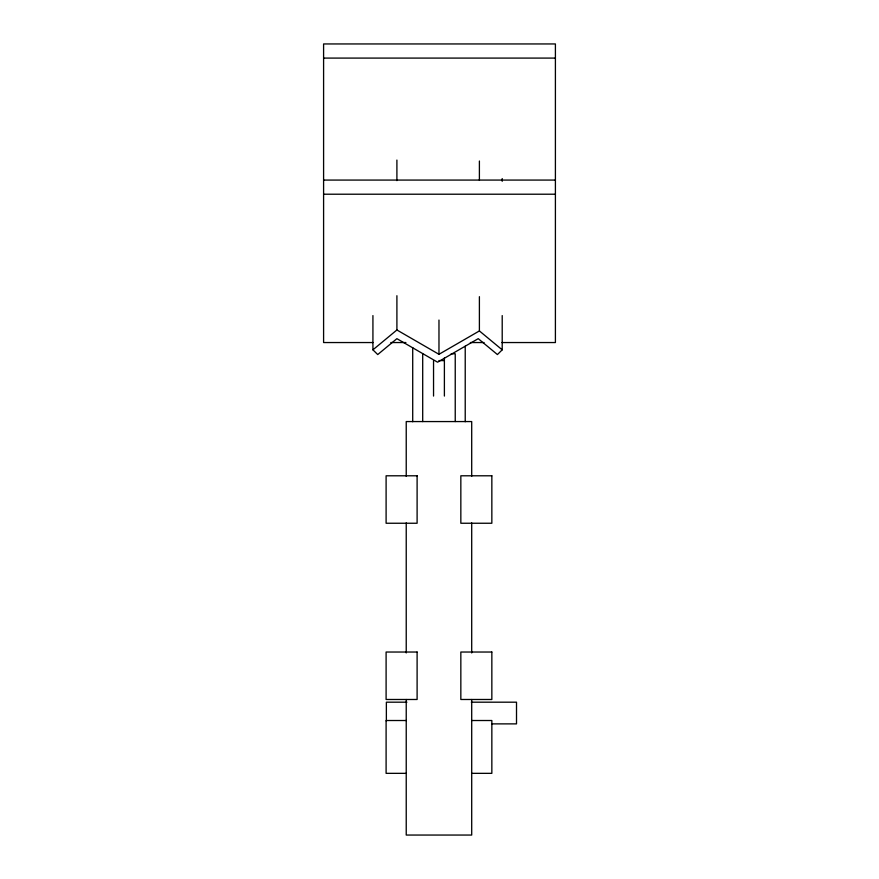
<?xml version="1.0" encoding="UTF-8"?>
<svg xmlns="http://www.w3.org/2000/svg" width="879" height="879" viewBox="0 0 879 879"><rect width="100%" height="100%" fill="white"/><g stroke="black" fill="none" stroke-linecap="round" stroke-linejoin="round"><path stroke-width="1.32" d="M502.206 315.583L502.206 349.831L497.415 354.556L478.242 338.668L437.566 362.192L396.901 338.668L377.728 354.556L372.927 349.831L372.927 315.583M372.927 349.831L396.901 329.977L396.901 295.718M396.901 329.977L438.973 354.303L479.396 330.933L479.396 296.673M323.593 58.091L555.407 58.091M323.593 180.074L555.407 180.074M323.593 194.215L555.407 194.215M372.971 342.546L323.593 342.546L323.593 43.95L555.407 43.95L555.407 342.546L501.909 342.546M390.803 342.546L405.889 342.546M470.364 342.546L484.076 342.546M451.169 353.787L455.234 353.787L455.234 421.568M438.973 360.588L444.389 360.588M406.922 702.189L386.364 702.189L386.364 721.176M471.309 702.189L516.511 702.189L516.511 723.878L491.855 723.878M406.318 720.516L386.101 720.516L386.101 773.344L406.318 773.344M471.616 720.516L491.844 720.516L491.844 773.344L471.616 773.344M479.396 330.933L502.206 349.831M502.206 178.558L502.206 181.294M479.396 161.022L479.396 180.206M471.704 476.33L471.704 421.568L406.23 421.568L406.23 476.33M471.704 522.884L471.704 652.954M471.704 699.508L471.704 835.05L406.23 835.05L406.23 699.508M465.222 346.216L465.222 421.733M444.389 357.918L444.389 396.066M438.973 320.055L438.973 354.303M433.545 360.588L433.545 396.066M422.7 353.787L422.7 421.568M412.712 347.59L412.712 421.733M406.23 522.884L406.23 652.954M396.901 160.066L396.901 180.624M417.107 475.792L386.101 475.792L386.101 523.247L417.107 523.247L417.107 475.792M491.844 475.792L460.838 475.792L460.838 523.247L491.844 523.247L491.844 475.792M417.107 652.031L386.101 652.031L386.101 699.486L417.107 699.486L417.107 652.031M491.844 652.031L460.838 652.031L460.838 699.486L491.844 699.486L491.844 652.031"/></g></svg>
